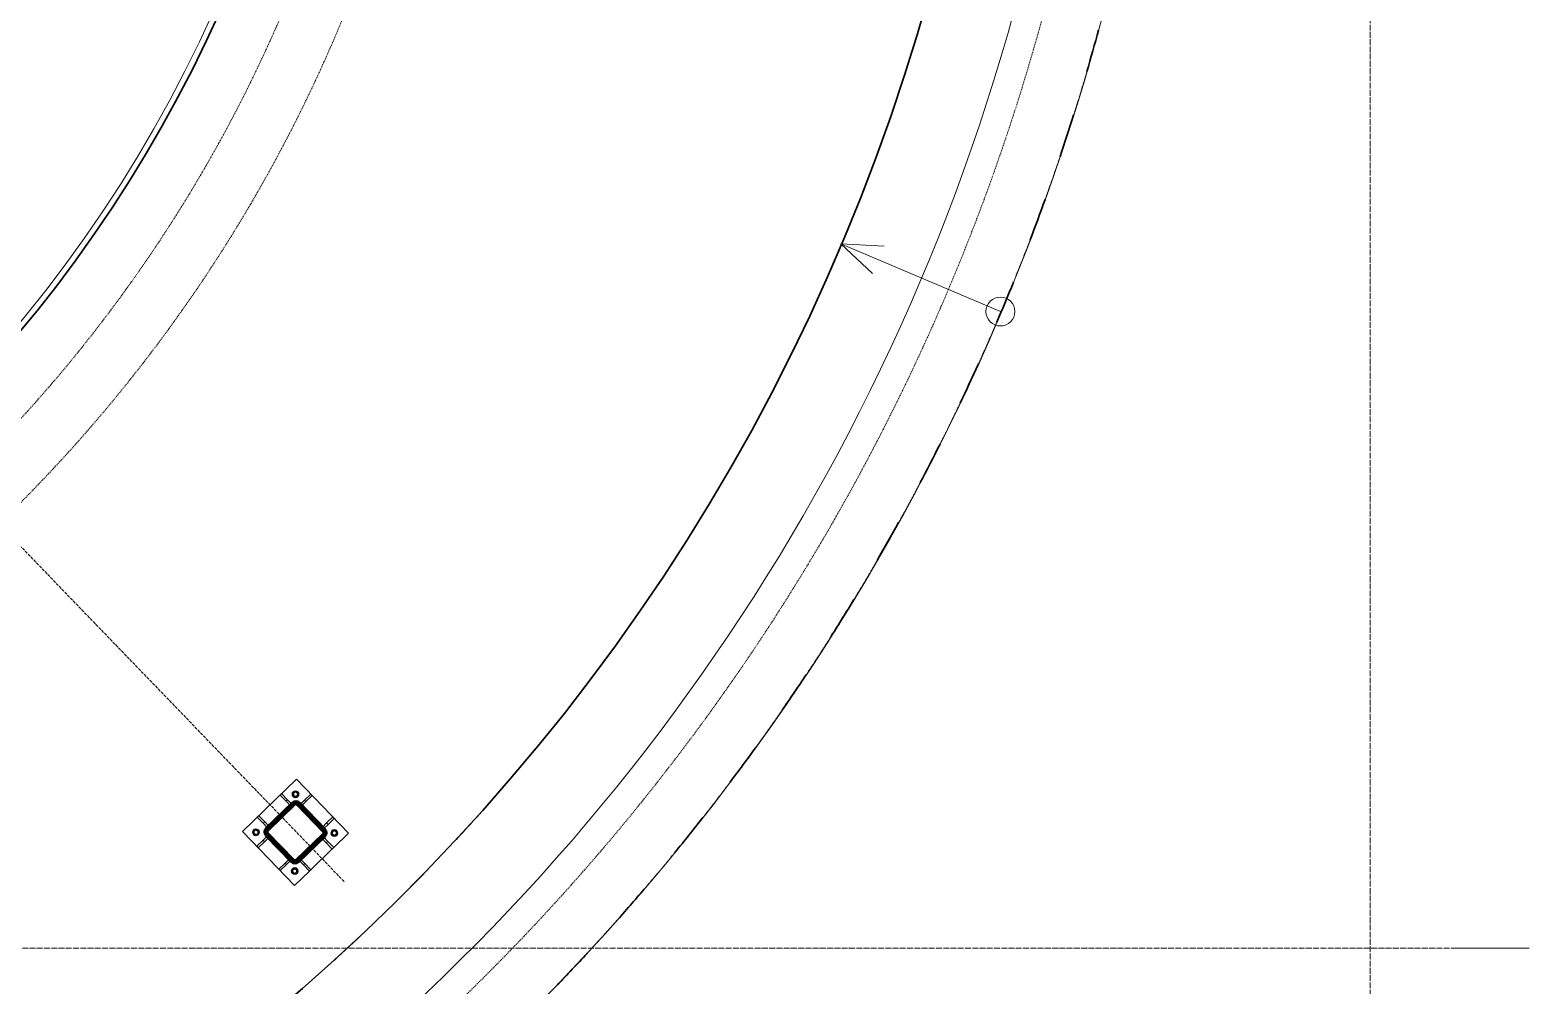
# Model space of a CAD drawing. Header units: millimetres. Extents: x 25978 to 116586, y -2270 to 13021.
# Drawn here: x 44477 to 49665, y 6123 to 9427 of the extents above; entities that cross this region are included whole.
import ezdxf

# ---------------------------------------------------------------- set-up
doc = ezdxf.new("R2010")
doc.units = ezdxf.units.MM
for name, pattern in [('01 Штриховая _2 мм_', [3, 2, -1]), ('01 Штриховая _4 мм_', [6, 3.5, -2.5]), ('02 Штрихпунктирная _10 мм_', [14, 10, -2, 0, -2]), ('02 Штрихпунктирная _20 мм_', [25, 20, -2.5, 0, -2.5])]:
    doc.linetypes.add(name, pattern=pattern)
for name, color, linetype, lineweight in [('AA_Linii', 7, 'Continuous', 9), ('AA_Oformlenie', 7, 'Continuous', 9), ('AA_Vinoska', 7, 'Continuous', 9), ('AF_Balki', 7, 'Continuous', 20), ('AF_Lestnica', 7, '01 Штриховая _2 мм_', 9), ('AF_Perekritie', 7, 'Continuous', 20), ('AF_Perekritie_Опалубка', 253, 'Continuous', 20), ('AF_Stena', 7, '01 Штриховая _4 мм_', 20), ('KR_Colonna_KG', 7, 'Continuous', 20), ('KR_Detal', 7, 'Continuous', 20), ('Оси', 7, 'Continuous', 9)]:
    doc.layers.add(name, color=color, linetype=linetype, lineweight=lineweight)

# ---------------------------------------------------------------- blocks, each defined once
blk = doc.blocks.new('Лестницы 1 - Лестницы 1-3688333-Схема расположения входа на отм_ -0_110 в осях 7-14_ А-В')
at = {"layer": 'AF_Lestnica', "color": 250, "linetype": 'Continuous', "lineweight": 20}
for radius, start, end in [(7069.2, 332.70588, 352), (7369.2, 270, 352), (7669.2, 270, 352), (7069.2, 329.1628, 330.30465), (7069.2, 326.74617, 327.89406), (7069.2, 324.33058, 325.48346), (7069.2, 321.91579, 323.07287), (7069.2, 319.50163, 320.66227), (7069.2, 317.08796, 318.25168), (7069.2, 314.67468, 315.84108), (7069.2, 312.26173, 313.43049)]:
    blk.add_arc((40775.1, 11440), radius, start, end, dxfattribs=at)
blk = doc.blocks.new('243_Профиль гнутый сварной квадратный _НесКол_2ур_ - 160х8-4060138-Схема расположения входа на отм_ -0_110 в осях 7-14_ А-В')
at = {"layer": 'KR_Colonna_KG', "linetype": '01 Штриховая _4 мм_', "lineweight": 9}
h = blk.add_hatch(color=256, dxfattribs=at)
h.paths.add_polyline_path([(63.3, -80), (64, -80), (75.3, -75.3), (80, -64), (80, 64), (75.3, 75.3), (63.3, 80), (-65.4, 79.4), (-75.3, 75.3), (-80, 64), (-80, -64), (-75.3, -75.3), (-64, -80), (-29.8, -80)])
h.paths.add_polyline_path([(-64, -72), (-69.7, -69.7), (-72, -64), (-72, 64), (-69.7, 69.7), (-64, 72), (64, 72), (69.7, 69.7), (72, 64), (72, -64), (69.7, -69.7), (63.3, -72), (-29.8, -72)])
at = {"layer": 'KR_Colonna_KG', "lineweight": 60}
for p, q in [((-80, 64), (-80, -64)), ((-72, -64), (-72, 64)), ((64, 80), (-64, 80)), ((-64, 72), (64, 72)), ((72, 64), (72, -64)), ((80, -64), (80, 64)), ((64, -72), (-64, -72)), ((-64, -80), (64, -80))]:
    blk.add_line(p, q, dxfattribs=at)
for centre, radius, start, end in [((-64, 64), 16, 90, 180), ((-64, 64), 8, 90, 180), ((64, 64), 16, 360, 90), ((64, 64), 8, 0, 90), ((-64, -64), 16, 180, 270), ((-64, -64), 8, 180, 270), ((64, -64), 8, 270, 0), ((64, -64), 16, 270, 360)]:
    blk.add_arc(centre, radius, start, end, dxfattribs=at)
blk = doc.blocks.new('354_Прокат Лист _НесКаркас_РабПлоск_ - 354_Прокат Лист _НесКаркас_РабПлоск_-V1-Схема расположения входа на отм_ -0_110 в осях 7-14_ А-В')
at = {"layer": 'AF_Balki'}
for p, q in [((-80, 130), (-80, -130)), ((-80, 130), (180, 130)), ((180, -130), (180, 130)), ((-80, -130), (-8.5, -130)), ((-1.5, -130), (101.5, -130)), ((108.5, -130), (180, -130))]:
    blk.add_line(p, q, dxfattribs=at)
blk = doc.blocks.new('354_Прокат Лист _НесКаркас_РабПлоск_ - 354_Прокат Лист _НесКаркас_РабПлоск_-3862465-Схема расположения входа на отм_ -0_110 в осях 7-14_ А-В')
at = {"layer": 'AF_Balki'}
for p, q in [((40645.1, 6527.3), (40645.1, 6534.3)), ((40645.1, 6534.3), (40675.1, 6534.3)), ((40675.1, 6527.3), (40645.1, 6527.3)), ((40675.1, 6534.3), (40695.1, 6534.3)), ((40675.1, 6534.3), (40675.1, 6527.3)), ((40675.1, 6527.3), (40695.1, 6527.3)), ((40695.1, 6534.3), (40695.1, 6527.3))]:
    blk.add_line(p, q, dxfattribs=at)
blk = doc.blocks.new('354_Прокат Лист _НесКаркас_РабПлоск_ - 354_Прокат Лист _НесКаркас_РабПлоск_-3862386-Схема расположения входа на отм_ -0_110 в осях 7-14_ А-В')
at = {"layer": 'AF_Balki'}
for p, q in [((40855.1, 6527.3), (40855.1, 6534.3)), ((40855.1, 6534.3), (40875.1, 6534.3)), ((40855.1, 6527.3), (40875.1, 6527.3)), ((40875.1, 6534.3), (40905.1, 6534.3)), ((40875.1, 6527.3), (40875.1, 6534.3)), ((40905.1, 6527.3), (40875.1, 6527.3)), ((40905.1, 6534.3), (40905.1, 6527.3))]:
    blk.add_line(p, q, dxfattribs=at)
blk = doc.blocks.new('354_Прокат Лист _НесКаркас_РабПлоск_ - 354_Прокат Лист _НесКаркас_РабПлоск_-V2-Схема расположения входа на отм_ -0_110 в осях 7-14_ А-В')
at = {"layer": 'AF_Balki'}
for p, q in [((45342.7, 6780.2), (45347.7, 6785.1)), ((45363.5, 6758.7), (45342.7, 6780.2)), ((45347.7, 6785.1), (45368.5, 6763.5)), ((45368.5, 6763.5), (45363.5, 6758.7)), ((45377.1, 6744.5), (45363.5, 6758.7)), ((45382.2, 6749.4), (45368.5, 6763.5))]:
    blk.add_line(p, q, dxfattribs=at)
blk = doc.blocks.new('354_Прокат Лист _НесКаркас_РабПлоск_ - 354_Прокат Лист _НесКаркас_РабПлоск_-V3-Схема расположения входа на отм_ -0_110 в осях 7-14_ А-В')
at = {"layer": 'AF_Balki'}
for p, q in [((45263.5, 6703.8), (45268.6, 6708.7)), ((45284.4, 6682.3), (45263.5, 6703.8)), ((45268.6, 6708.7), (45289.4, 6687.1)), ((45289.4, 6687.1), (45284.4, 6682.3)), ((45284.4, 6682.3), (45298, 6668.1)), ((45289.4, 6687.1), (45303, 6673))]:
    blk.add_line(p, q, dxfattribs=at)
blk = doc.blocks.new('354_Анкер клиновой _СоедНесК_РабПлоск_ - M12x120_20-4043259-Схема расположения входа на отм_ -0_110 в осях 7-14_ А-В')
at = {"layer": 'KR_Detal'}
for start, end in [(120, 180), (90, 120), (60, 90), (360, 60), (180, 240), (240, 270), (270, 300), (300, 360)]:
    blk.add_arc((0, 0), 9, start, end, dxfattribs=at)
for points in [[(-9, 5.2), (-8.3, 5.6), (-6.8, 6.5), (-5.3, 7.3), (-4.5, 7.8)], [(-9, 0), (-9, 0.9), (-9, 2.7), (-9, 4.4), (-9, 5.2)], [(-4.5, 7.8), (-3.7, 8.2), (-2.2, 9.1), (-0.7, 10), (0, 10.4)], [(0, 10.4), (0.7, 10), (2.2, 9.1), (3.7, 8.2), (4.5, 7.8)], [(4.5, 7.8), (5.3, 7.3), (6.8, 6.5), (8.3, 5.6), (9, 5.2)], [(9, 5.2), (9, 4.4), (9, 2.7), (9, 0.9), (9, 0)], [(-9, -5.2), (-9, -4.4), (-9, -2.7), (-9, -0.9), (-9, 0)], [(-4.5, -7.8), (-5.3, -7.3), (-6.8, -6.5), (-8.3, -5.6), (-9, -5.2)], [(0, -10.4), (-0.7, -10), (-2.2, -9.1), (-3.7, -8.2), (-4.5, -7.8)], [(4.5, -7.8), (3.7, -8.2), (2.2, -9.1), (0.7, -10), (0, -10.4)], [(9, -5.2), (8.3, -5.6), (6.8, -6.5), (5.3, -7.3), (4.5, -7.8)], [(9, 0), (9, -0.9), (9, -2.7), (9, -4.4), (9, -5.2)]]:
    blk.add_open_spline(points, degree=3, dxfattribs=at)
blk = doc.blocks.new('354_Шайба_ГОСТ 11371-78_СоедНесК_РабПлоск_ - Шайба_ГОСТ 11371-78-V4-Схема расположения входа на отм_ -0_110 в осях 7-14_ А-В')
at = {"layer": 'KR_Detal'}
for start, end in [(0, 180), (180, 0)]:
    blk.add_arc((0, 0), 12, start, end, dxfattribs=at)
at = {"layer": 'KR_Detal', "linetype": '01 Штриховая _4 мм_', "lineweight": 9}
for start, end in [(0, 180), (180, 360)]:
    blk.add_arc((0, 0), 6.5, start, end, dxfattribs=at)
blk = doc.blocks.new('Лестницы 2 - Лестницы 1-3699303-Схема расположения входа на отм_ -0_110 в осях 7-14_ А-В')
at = {"layer": 'AA_Linii', "linetype": '01 Штриховая _4 мм_', "lineweight": 20}
blk.add_arc((40775.061608, 11440), 7469.209461, 270, 357.0837878354, dxfattribs=at)
blk = doc.blocks.new('012_Стрелка _ЭлУзла_Линия_ - 012_Стрелка _ЭлУзла_Линия_-3710905-Схема расположения входа на отм_ -0_110 в осях 7-14_ А-В')
at = {"layer": 'AA_Oformlenie'}
blk.add_line((0, 0), (600, 0), dxfattribs=at)

msp = doc.modelspace()

# ---------------------------------------------------------------- linework, layer by layer
at = {"layer": 'AA_Linii', "linetype": '02 Штрихпунктирная _10 мм_', "lineweight": 20}
msp.add_line((45564.1823, 6480.7216), (40979.4371, 11228.3643), dxfattribs=at)
at = {"layer": 'AA_Linii', "lineweight": 20}
msp.add_arc((40775.0616, 11440), 4754.2095, 181.8080384, 358.1919616, dxfattribs=at)
at = {"layer": 'AA_Vinoska'}
for q in [(47432.7667, 8678.9482), (47392.7868, 8584.4516)]:
    msp.add_line((47282.9631, 8686.6218), q, dxfattribs=at)
msp.add_circle((47835.5424, 8452.8353), 50, dxfattribs=at)
at = {"layer": 'AF_Perekritie', "linetype": '01 Штриховая _4 мм_'}
for start, end in [(342.48498766, 343.66252824), (340.1892167, 341.36596073), (337.89342933, 339.06948633), (335.59762429, 336.77309393), (333.30180023, 334.4767741), (331.00595563, 332.18051883), (328.7100888, 329.88432124), (326.41419788, 327.58817538), (324.11828077, 325.29207611), (321.82233514, 322.99601893), (319.52635835, 320.69999992), (317.23034744, 318.40401563)]:
    msp.add_arc((40775.0616, 11440), 7669.2095, start, end, dxfattribs=at)
at = {"layer": 'AF_Perekritie_Опалубка', "lineweight": 35}
for radius, start, end in [(4774.2095, 185.3173957, 357.8392894), (7069.2095, 197.79694229, 352.00000216), (7669.2095, 343.6628989, 344.78037268), (7669.2095, 341.36633138, 342.48461701), (7669.2095, 339.06985698, 340.18884605), (7669.2095, 336.77346458, 337.89305868), (7669.2095, 334.47714475, 335.59725364), (7669.2095, 332.18088948, 333.30142958), (7669.2095, 329.88469189, 331.00558498), (7669.2095, 327.58854603, 328.70971815), (7669.2095, 325.29244676, 326.41382723), (7669.2095, 322.99638958, 324.11791012), (7669.2095, 320.70037058, 321.82196449), (7669.2095, 318.40438629, 319.5259877), (7669.2095, 316.10843366, 317.22997679)]:
    msp.add_arc((40775.0616, 11440), radius, start, end, dxfattribs=at)
at = {"layer": 'AF_Stena'}
for radius, start, end in [(5174.2095, 184.767034, 355.232966), (4974.2095, 184.9591748, 355.0408252)]:
    msp.add_arc((40775.0616, 11440), radius, start, end, dxfattribs=at)
at = {"layer": 'Оси', "linetype": '02 Штрихпунктирная _20 мм_'}
for p, q in [((49115.0616, 12431.8629), (49115.0616, 3155.5937)), ((49415.0616, 6250), (26637.2958, 6250))]:
    msp.add_line(p, q, dxfattribs=at)
at = {"layer": 'Оси'}
msp.add_line((49665.0616, 6250), (49415.0616, 6250), dxfattribs=at)

# ---------------------------------------------------------------- block references
at = {"layer": 'AA_Oformlenie', "rotation": 157.0676361348018}
msp.add_blockref('012_Стрелка _ЭлУзла_Линия_ - 012_Стрелка _ЭлУзла_Линия_-3710905-Схема расположения входа на отм_ -0_110 в осях 7-14_ А-В', (47835.5424, 8452.8353), dxfattribs=at)
at = {"layer": 'AF_Balki', "extrusion": (0, 0, -1), "rotation": 316.000000000006}
msp.add_blockref('354_Прокат Лист _НесКаркас_РабПлоск_ - 354_Прокат Лист _НесКаркас_РабПлоск_-V1-Схема расположения входа на отм_ -0_110 в осях 7-14_ А-В', (-45431.6343, 6685.9634), dxfattribs=at)
at = {"layer": 'AF_Balki'}
for name in ['354_Прокат Лист _НесКаркас_РабПлоск_ - 354_Прокат Лист _НесКаркас_РабПлоск_-V2-Схема расположения входа на отм_ -0_110 в осях 7-14_ А-В', '354_Прокат Лист _НесКаркас_РабПлоск_ - 354_Прокат Лист _НесКаркас_РабПлоск_-V3-Схема расположения входа на отм_ -0_110 в осях 7-14_ А-В']:
    msp.add_blockref(name, (0, 0), dxfattribs=at)
for name, p, rotation in [('354_Прокат Лист _НесКаркас_РабПлоск_ - 354_Прокат Лист _НесКаркас_РабПлоск_-3862465-Схема расположения входа на отм_ -0_110 в осях 7-14_ А-В', (70152.169, 39713.1175), 223.9999999999989), ('354_Прокат Лист _НесКаркас_РабПлоск_ - 354_Прокат Лист _НесКаркас_РабПлоск_-3862386-Схема расположения входа на отм_ -0_110 в осях 7-14_ А-В', (20639.6687, -26411.2007), 43.99999999999893), ('354_Прокат Лист _НесКаркас_РабПлоск_ - 354_Прокат Лист _НесКаркас_РабПлоск_-3862465-Схема расположения входа на отм_ -0_110 в осях 7-14_ А-В', (20563.2669, -26332.0631), 43.99999999999893), ('354_Прокат Лист _НесКаркас_РабПлоск_ - 354_Прокат Лист _НесКаркас_РабПлоск_-3862465-Схема расположения входа на отм_ -0_110 в осях 7-14_ А-В', (78458.0724, -18105.2859), 133.9999999999989), ('354_Прокат Лист _НесКаркас_РабПлоск_ - 354_Прокат Лист _НесКаркас_РабПлоск_-3862465-Схема расположения входа на отм_ -0_110 в осях 7-14_ А-В', (20639.6687, -26411.2007), 43.99999999999893), ('354_Прокат Лист _НесКаркас_РабПлоск_ - 354_Прокат Лист _НесКаркас_РабПлоск_-3862386-Схема расположения входа на отм_ -0_110 в осях 7-14_ А-В', (12333.7542, 31407.2144), 313.9999999999989)]:
    msp.add_blockref(name, p, dxfattribs=dict(at, rotation=rotation))
at = {"layer": 'AF_Lestnica', "color": 250, "linetype": 'Continuous', "lineweight": 20}
for name in ['Лестницы 2 - Лестницы 1-3699303-Схема расположения входа на отм_ -0_110 в осях 7-14_ А-В', 'Лестницы 1 - Лестницы 1-3688333-Схема расположения входа на отм_ -0_110 в осях 7-14_ А-В']:
    msp.add_blockref(name, (0, 0), dxfattribs=at)
at = {"layer": 'KR_Colonna_KG', "rotation": 223.9999999999941}
msp.add_blockref('243_Профиль гнутый сварной квадратный _НесКол_2ур_ - 160х8-4060138-Схема расположения входа на отм_ -0_110 в осях 7-14_ А-В', (45395.6673, 6651.2305), dxfattribs=at)
at = {"layer": 'KR_Detal', "linetype": '01 Штриховая _4 мм_', "lineweight": 9, "rotation": 180}
for p in [(45395.871, 6783.0076), (45258.9518, 6651.2715), (45530.2418, 6648.6368), (45393.3226, 6516.9007)]:
    msp.add_blockref('354_Шайба_ГОСТ 11371-78_СоедНесК_РабПлоск_ - Шайба_ГОСТ 11371-78-V4-Схема расположения входа на отм_ -0_110 в осях 7-14_ А-В', p, dxfattribs=at)
at = {"layer": 'KR_Detal', "rotation": 180}
for p in [(45395.871, 6783.0076), (45258.9518, 6651.2715), (45530.2418, 6648.6368), (45393.3226, 6516.9007)]:
    msp.add_blockref('354_Анкер клиновой _СоедНесК_РабПлоск_ - M12x120_20-4043259-Схема расположения входа на отм_ -0_110 в осях 7-14_ А-В', p, dxfattribs=at)

doc.saveas('drawing.dxf')
